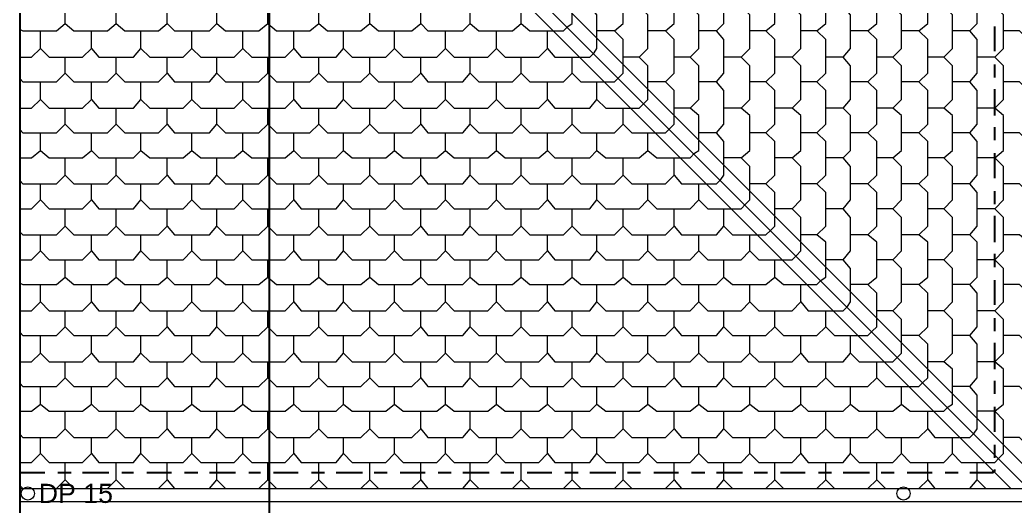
# Model space of a CAD drawing. Header units: millimetres. Extents: x -59 to 47, y 152 to 919.
# Drawn here: x 7.76 to 16.52, y 598.57 to 602.85 of the extents above; entities that cross this region are included whole.
import ezdxf

# ---------------------------------------------------------------- set-up
doc = ezdxf.new("R2010")
doc.units = ezdxf.units.MM
for name, color, linetype in [('PDF_014408$_ps_$PIPING$REFRIGERANT$PIPING_Pen_No__4', 7, 'Continuous'), ('PDF_014408$BL-ROOF', 7, 'Continuous'), ('PDF_014408$PL-SERVICES-STORMWATER', 7, 'Continuous'), ('PDF_014408$WA-EXT', 7, 'Continuous'), ('PDF_Text', 7, 'Continuous')]:
    doc.layers.add(name, color=color, linetype=linetype)
doc.styles.add('PDF ArialMT', font='arial.ttf')

msp = doc.modelspace()

# ---------------------------------------------------------------- linework, layer by layer
msp.add_line((9.9591, 470.7732), (9.9591, 662.3179))
at = {"layer": 'PDF_014408$_ps_$PIPING$REFRIGERANT$PIPING_Pen_No__4', "lineweight": 25}
for points in [[(16.34, 602.5712), (16.34, 602.7891)], [(16.34, 602.3404), (16.34, 602.4558)], [(16.34, 602.007), (16.34, 602.2378)], [(16.34, 601.789), (16.34, 601.9044)], [(16.34, 601.4556), (16.34, 601.6736)], [(16.34, 601.2248), (16.34, 601.3402)], [(16.34, 600.8914), (16.34, 601.1222)], [(16.34, 600.6735), (16.34, 600.7889)], [(16.34, 600.3401), (16.34, 600.5581)], [(16.34, 600.1093), (16.34, 600.2247)], [(16.34, 599.7759), (16.34, 600.0067)], [(16.34, 599.5579), (16.34, 599.6733)], [(16.34, 599.2246), (16.34, 599.4425)], [(16.34, 598.9938), (16.34, 599.1092)], [(7.7619, 598.8655), (7.9799, 598.8655)], [(8.0953, 598.8655), (8.2107, 598.8655)], [(8.3133, 598.8655), (8.5441, 598.8655)], [(8.6595, 598.8655), (8.7621, 598.8655)], [(8.8775, 598.8655), (9.0955, 598.8655)], [(9.2109, 598.8655), (9.3263, 598.8655)], [(9.4288, 598.8655), (9.6596, 598.8655)], [(9.775, 598.8655), (9.8776, 598.8655)], [(9.993, 598.8655), (10.211, 598.8655)], [(10.3264, 598.8655), (10.4418, 598.8655)], [(10.5444, 598.8655), (10.7752, 598.8655)], [(10.8777, 598.8655), (10.9931, 598.8655)], [(11.1085, 598.8655), (11.3265, 598.8655)], [(11.4419, 598.8655), (11.5573, 598.8655)], [(11.6599, 598.8655), (11.8907, 598.8655)], [(11.9933, 598.8655), (12.1087, 598.8655)], [(12.2241, 598.8655), (12.4421, 598.8655)], [(12.5575, 598.8655), (12.6728, 598.8655)], [(12.7754, 598.8655), (13.0062, 598.8655)], [(13.1088, 598.8655), (13.2242, 598.8655)], [(13.3396, 598.8655), (13.5576, 598.8655)], [(13.673, 598.8655), (13.7884, 598.8655)], [(13.891, 598.8655), (14.1218, 598.8655)], [(14.2243, 598.8655), (14.3397, 598.8655)], [(14.4551, 598.8655), (14.6731, 598.8655)], [(14.7885, 598.8655), (14.9039, 598.8655)], [(15.0065, 598.8655), (15.2373, 598.8655)], [(15.3399, 598.8655), (15.4553, 598.8655)], [(15.5707, 598.8655), (15.7886, 598.8655)], [(15.904, 598.8655), (16.0194, 598.8655)], [(16.122, 598.8655), (16.3144, 598.8655), (16.3272, 598.8655), (16.3272, 598.8784), (16.34, 598.8784), (16.34, 598.8912)]]:
    msp.add_lwpolyline(points, dxfattribs=at)
at = {"layer": 'PDF_014408$BL-ROOF', "lineweight": 9}
for points in [[(-5.2911, 598.6091), (-49.8098, 598.6091), (-49.8098, 617.7655), (16.7503, 617.7655), (16.7503, 598.6091), (7.7619, 598.6091)], [(7.7619, 607.7642), (16.6349, 598.8912)], [(15.8143, 599.5451), (7.7619, 607.5975)], [(7.7619, 607.4436), (16.481, 598.7245)], [(12.1728, 602.8148), (12.2497, 602.7507), (12.5446, 602.7507), (12.5831, 602.7891), (12.6216, 602.8148), (12.6216, 603.1225), (12.5446, 603.1866), (12.4036, 603.1866)], [(12.9934, 602.7507), (13.0703, 602.8148), (13.0703, 603.1225), (12.9934, 603.1866), (12.8395, 603.1866)], [(13.4422, 602.7507), (13.5191, 602.8148), (13.5191, 603.1225), (13.4422, 603.1866), (13.2883, 603.1866)], [(13.891, 602.7507), (13.9551, 602.8148), (13.9551, 603.1225), (13.891, 603.1866), (13.7371, 603.1866)], [(14.3269, 602.7507), (14.4038, 602.8148), (14.4038, 603.1225), (14.3269, 603.1866), (14.1859, 603.1866)], [(14.7757, 602.7507), (14.8526, 602.8148), (14.8526, 603.1225), (14.7757, 603.1866), (14.6346, 603.1866)], [(15.2245, 602.7507), (15.3014, 602.8148), (15.3014, 603.1225), (15.2245, 603.1866), (15.0706, 603.1866)], [(15.6732, 602.7507), (15.7502, 602.8148), (15.7502, 603.1225), (15.6732, 603.1866), (15.5194, 603.1866)], [(16.122, 602.7507), (16.1861, 602.8148), (16.1861, 603.1225), (16.122, 603.1866), (15.9682, 603.1866)], [(7.7619, 602.7635), (7.7876, 602.7507), (8.0825, 602.7507), (8.1594, 602.8148), (8.1594, 602.9686)], [(8.1594, 602.8148), (8.2364, 602.7507), (8.5313, 602.7507), (8.6082, 602.8148), (8.6082, 602.9686)], [(8.6082, 602.8148), (8.6851, 602.7507), (8.9801, 602.7507), (9.057, 602.8148), (9.057, 602.9686)], [(9.057, 602.8148), (9.1211, 602.7507), (9.4288, 602.7507), (9.4929, 602.8148), (9.4929, 602.9686)], [(9.4929, 602.8148), (9.5699, 602.7507), (9.8648, 602.7507), (9.9417, 602.8148), (9.9417, 602.9686)], [(9.9417, 602.8148), (10.0187, 602.7507), (10.3136, 602.7507), (10.3905, 602.8148), (10.3905, 602.9686)], [(10.3905, 602.8148), (10.4674, 602.7507), (10.7623, 602.7507), (10.8393, 602.8148), (10.8393, 602.9686)], [(10.8393, 602.8148), (10.9162, 602.7507), (11.2111, 602.7507), (11.2881, 602.8148), (11.2881, 602.9686)], [(11.2881, 602.8148), (11.3522, 602.7507), (11.6599, 602.7507), (11.724, 602.8148), (11.724, 602.9686)], [(11.724, 602.8148), (11.8009, 602.7507), (12.0959, 602.7507), (12.1728, 602.8148), (12.1728, 602.9686)], [(12.4036, 602.5968), (12.4677, 602.5199), (12.7754, 602.5199), (12.8139, 602.5583), (12.8395, 602.5968), (12.8395, 602.8917), (12.7754, 602.9686), (12.6216, 602.9686)], [(13.2114, 602.5199), (13.2883, 602.5968), (13.2883, 602.8917), (13.2114, 602.9686), (13.0703, 602.9686)], [(13.6602, 602.5199), (13.7371, 602.5968), (13.7371, 602.8917), (13.6602, 602.9686), (13.5191, 602.9686)], [(14.1089, 602.5199), (14.1859, 602.5968), (14.1859, 602.8917), (14.1089, 602.9686), (13.9551, 602.9686)], [(14.5577, 602.5199), (14.6346, 602.5968), (14.6346, 602.8917), (14.5577, 602.9686), (14.4038, 602.9686)], [(15.0065, 602.5199), (15.0706, 602.5968), (15.0706, 602.8917), (15.0065, 602.9686), (14.8526, 602.9686)], [(15.4424, 602.5199), (15.5194, 602.5968), (15.5194, 602.8917), (15.4424, 602.9686), (15.3014, 602.9686)], [(15.8912, 602.5199), (15.9682, 602.5968), (15.9682, 602.8917), (15.8912, 602.9686), (15.7502, 602.9686)], [(16.34, 602.5199), (16.4169, 602.5968), (16.4169, 602.8917), (16.34, 602.9686), (16.1861, 602.9686)], [(7.7619, 602.5199), (7.8645, 602.5199), (7.9415, 602.5968), (7.9415, 602.7507)], [(7.9415, 602.5968), (8.0184, 602.5199), (8.3133, 602.5199), (8.3902, 602.5968), (8.3902, 602.7507)], [(8.3902, 602.5968), (8.4543, 602.5199), (8.7621, 602.5199), (8.8262, 602.5968), (8.8262, 602.7507)], [(8.8262, 602.5968), (8.9031, 602.5199), (9.198, 602.5199), (9.275, 602.5968), (9.275, 602.7507)], [(9.275, 602.5968), (9.3519, 602.5199), (9.6468, 602.5199), (9.7237, 602.5968), (9.7237, 602.7507)], [(9.7237, 602.5968), (9.8007, 602.5199), (10.0956, 602.5199), (10.1725, 602.5968), (10.1725, 602.7507)], [(10.1725, 602.5968), (10.2366, 602.5199), (10.5444, 602.5199), (10.6085, 602.5968), (10.6085, 602.7507)], [(10.6085, 602.5968), (10.6854, 602.5199), (10.9803, 602.5199), (11.0573, 602.5968), (11.0573, 602.7507)], [(11.0573, 602.5968), (11.1342, 602.5199), (11.4291, 602.5199), (11.506, 602.5968), (11.506, 602.7507)], [(11.506, 602.5968), (11.583, 602.5199), (11.8779, 602.5199), (11.9548, 602.5968), (11.9548, 602.7507)], [(11.9548, 602.5968), (12.0317, 602.5199), (12.3267, 602.5199), (12.4036, 602.5968), (12.4036, 602.7507)], [(12.6216, 602.3788), (12.6985, 602.3019), (12.9934, 602.3019), (13.0319, 602.3404), (13.0703, 602.3788), (13.0703, 602.6737), (12.9934, 602.7507), (12.8395, 602.7507)], [(13.4422, 602.3019), (13.5191, 602.3788), (13.5191, 602.6737), (13.4422, 602.7507), (13.2883, 602.7507)], [(13.891, 602.3019), (13.9551, 602.3788), (13.9551, 602.6737), (13.891, 602.7507), (13.7371, 602.7507)], [(14.3269, 602.3019), (14.4038, 602.3788), (14.4038, 602.6737), (14.3269, 602.7507), (14.1859, 602.7507)], [(14.7757, 602.3019), (14.8526, 602.3788), (14.8526, 602.6737), (14.7757, 602.7507), (14.6346, 602.7507)], [(15.2245, 602.3019), (15.3014, 602.3788), (15.3014, 602.6737), (15.2245, 602.7507), (15.0706, 602.7507)], [(15.6732, 602.3019), (15.7502, 602.3788), (15.7502, 602.6737), (15.6732, 602.7507), (15.5194, 602.7507)], [(16.122, 602.3019), (16.1861, 602.3788), (16.1861, 602.6737), (16.122, 602.7507), (15.9682, 602.7507)], [(16.6349, 602.6737), (16.558, 602.7507), (16.4169, 602.7507)], [(7.7619, 602.3275), (7.7876, 602.3019), (8.0825, 602.3019), (8.1594, 602.3788), (8.1594, 602.5199)], [(8.1594, 602.3788), (8.2364, 602.3019), (8.5313, 602.3019), (8.6082, 602.3788), (8.6082, 602.5199)], [(8.6082, 602.3788), (8.6851, 602.3019), (8.9801, 602.3019), (9.057, 602.3788), (9.057, 602.5199)], [(9.057, 602.3788), (9.1211, 602.3019), (9.4288, 602.3019), (9.4929, 602.3788), (9.4929, 602.5199)], [(9.4929, 602.3788), (9.5699, 602.3019), (9.8648, 602.3019), (9.9417, 602.3788), (9.9417, 602.5199)], [(9.9417, 602.3788), (10.0187, 602.3019), (10.3136, 602.3019), (10.3905, 602.3788), (10.3905, 602.5199)], [(10.3905, 602.3788), (10.4674, 602.3019), (10.7623, 602.3019), (10.8393, 602.3788), (10.8393, 602.5199)], [(10.8393, 602.3788), (10.9162, 602.3019), (11.2111, 602.3019), (11.2881, 602.3788), (11.2881, 602.5199)], [(11.2881, 602.3788), (11.3522, 602.3019), (11.6599, 602.3019), (11.724, 602.3788), (11.724, 602.5199)], [(11.724, 602.3788), (11.8009, 602.3019), (12.0959, 602.3019), (12.1728, 602.3788), (12.1728, 602.5199)], [(12.1728, 602.3788), (12.2497, 602.3019), (12.5446, 602.3019), (12.6216, 602.3788), (12.6216, 602.5199)], [(12.8395, 602.148), (12.9165, 602.0711), (13.2114, 602.0711), (13.2498, 602.1096), (13.2883, 602.148), (13.2883, 602.4429), (13.2114, 602.5199), (13.0703, 602.5199)], [(13.6602, 602.0711), (13.7371, 602.148), (13.7371, 602.4429), (13.6602, 602.5199), (13.5191, 602.5199)], [(14.1089, 602.0711), (14.1859, 602.148), (14.1859, 602.4429), (14.1089, 602.5199), (13.9551, 602.5199)], [(14.5577, 602.0711), (14.6346, 602.148), (14.6346, 602.4429), (14.5577, 602.5199), (14.4038, 602.5199)], [(15.0065, 602.0711), (15.0706, 602.148), (15.0706, 602.4429), (15.0065, 602.5199), (14.8526, 602.5199)], [(15.4424, 602.0711), (15.5194, 602.148), (15.5194, 602.4429), (15.4424, 602.5199), (15.3014, 602.5199)], [(15.8912, 602.0711), (15.9682, 602.148), (15.9682, 602.4429), (15.8912, 602.5199), (15.7502, 602.5199)], [(16.34, 602.0711), (16.4169, 602.148), (16.4169, 602.4429), (16.34, 602.5199), (16.1861, 602.5199)], [(7.7619, 602.0711), (7.8645, 602.0711), (7.9415, 602.148), (7.9415, 602.3019)], [(7.9415, 602.148), (8.0184, 602.0711), (8.3133, 602.0711), (8.3902, 602.148), (8.3902, 602.3019)], [(8.3902, 602.148), (8.4543, 602.0711), (8.7621, 602.0711), (8.8262, 602.148), (8.8262, 602.3019)], [(8.8262, 602.148), (8.9031, 602.0711), (9.198, 602.0711), (9.275, 602.148), (9.275, 602.3019)], [(9.275, 602.148), (9.3519, 602.0711), (9.6468, 602.0711), (9.7237, 602.148), (9.7237, 602.3019)], [(9.7237, 602.148), (9.8007, 602.0711), (10.0956, 602.0711), (10.1725, 602.148), (10.1725, 602.3019)], [(10.1725, 602.148), (10.2366, 602.0711), (10.5444, 602.0711), (10.6085, 602.148), (10.6085, 602.3019)], [(10.6085, 602.148), (10.6854, 602.0711), (10.9803, 602.0711), (11.0573, 602.148), (11.0573, 602.3019)], [(11.0573, 602.148), (11.1342, 602.0711), (11.4291, 602.0711), (11.506, 602.148), (11.506, 602.3019)], [(11.506, 602.148), (11.583, 602.0711), (11.8779, 602.0711), (11.9548, 602.148), (11.9548, 602.3019)], [(11.9548, 602.148), (12.0317, 602.0711), (12.3267, 602.0711), (12.4036, 602.148), (12.4036, 602.3019)], [(12.4036, 602.148), (12.4677, 602.0711), (12.7754, 602.0711), (12.8395, 602.148), (12.8395, 602.3019)], [(13.0703, 601.93), (13.1473, 601.8531), (13.4422, 601.8531), (13.4806, 601.8916), (13.5191, 601.93), (13.5191, 602.225), (13.4422, 602.3019), (13.2883, 602.3019)], [(13.891, 601.8531), (13.9551, 601.93), (13.9551, 602.225), (13.891, 602.3019), (13.7371, 602.3019)], [(14.3269, 601.8531), (14.4038, 601.93), (14.4038, 602.225), (14.3269, 602.3019), (14.1859, 602.3019)], [(14.7757, 601.8531), (14.8526, 601.93), (14.8526, 602.225), (14.7757, 602.3019), (14.6346, 602.3019)], [(15.2245, 601.8531), (15.3014, 601.93), (15.3014, 602.225), (15.2245, 602.3019), (15.0706, 602.3019)], [(15.6732, 601.8531), (15.7502, 601.93), (15.7502, 602.225), (15.6732, 602.3019), (15.5194, 602.3019)], [(16.122, 601.8531), (16.1861, 601.93), (16.1861, 602.225), (16.122, 602.3019), (15.9682, 602.3019)], [(16.6349, 602.225), (16.558, 602.3019), (16.4169, 602.3019)], [(7.7619, 601.8788), (7.7876, 601.8531), (8.0825, 601.8531), (8.1594, 601.93), (8.1594, 602.0711)], [(8.1594, 601.93), (8.2364, 601.8531), (8.5313, 601.8531), (8.6082, 601.93), (8.6082, 602.0711)], [(8.6082, 601.93), (8.6851, 601.8531), (8.9801, 601.8531), (9.057, 601.93), (9.057, 602.0711)], [(9.057, 601.93), (9.1211, 601.8531), (9.4288, 601.8531), (9.4929, 601.93), (9.4929, 602.0711)], [(9.4929, 601.93), (9.5699, 601.8531), (9.8648, 601.8531), (9.9417, 601.93), (9.9417, 602.0711)], [(9.9417, 601.93), (10.0187, 601.8531), (10.3136, 601.8531), (10.3905, 601.93), (10.3905, 602.0711)], [(10.3905, 601.93), (10.4674, 601.8531), (10.7623, 601.8531), (10.8393, 601.93), (10.8393, 602.0711)], [(10.8393, 601.93), (10.9162, 601.8531), (11.2111, 601.8531), (11.2881, 601.93), (11.2881, 602.0711)], [(11.2881, 601.93), (11.3522, 601.8531), (11.6599, 601.8531), (11.724, 601.93), (11.724, 602.0711)], [(11.724, 601.93), (11.8009, 601.8531), (12.0959, 601.8531), (12.1728, 601.93), (12.1728, 602.0711)], [(12.1728, 601.93), (12.2497, 601.8531), (12.5446, 601.8531), (12.6216, 601.93), (12.6216, 602.0711)], [(12.6216, 601.93), (12.6985, 601.8531), (12.9934, 601.8531), (13.0703, 601.93), (13.0703, 602.0711)], [(13.2883, 601.6992), (13.3652, 601.6351), (13.6602, 601.6351), (13.6986, 601.6736), (13.7371, 601.6992), (13.7371, 602.007), (13.6602, 602.0711), (13.5191, 602.0711)], [(14.1089, 601.6351), (14.1859, 601.6992), (14.1859, 602.007), (14.1089, 602.0711), (13.9551, 602.0711)], [(14.5577, 601.6351), (14.6346, 601.6992), (14.6346, 602.007), (14.5577, 602.0711), (14.4038, 602.0711)], [(15.0065, 601.6351), (15.0706, 601.6992), (15.0706, 602.007), (15.0065, 602.0711), (14.8526, 602.0711)], [(15.4424, 601.6351), (15.5194, 601.6992), (15.5194, 602.007), (15.4424, 602.0711), (15.3014, 602.0711)], [(15.8912, 601.6351), (15.9682, 601.6992), (15.9682, 602.007), (15.8912, 602.0711), (15.7502, 602.0711)], [(16.34, 601.6351), (16.4169, 601.6992), (16.4169, 602.007), (16.34, 602.0711), (16.1861, 602.0711)], [(7.7619, 601.6351), (7.8645, 601.6351), (7.9415, 601.6992), (7.9415, 601.8531)], [(7.9415, 601.6992), (8.0184, 601.6351), (8.3133, 601.6351), (8.3902, 601.6992), (8.3902, 601.8531)], [(8.3902, 601.6992), (8.4543, 601.6351), (8.7621, 601.6351), (8.8262, 601.6992), (8.8262, 601.8531)], [(8.8262, 601.6992), (8.9031, 601.6351), (9.198, 601.6351), (9.275, 601.6992), (9.275, 601.8531)], [(9.275, 601.6992), (9.3519, 601.6351), (9.6468, 601.6351), (9.7237, 601.6992), (9.7237, 601.8531)], [(9.7237, 601.6992), (9.8007, 601.6351), (10.0956, 601.6351), (10.1725, 601.6992), (10.1725, 601.8531)], [(10.1725, 601.6992), (10.2366, 601.6351), (10.5444, 601.6351), (10.6085, 601.6992), (10.6085, 601.8531)], [(10.6085, 601.6992), (10.6854, 601.6351), (10.9803, 601.6351), (11.0573, 601.6992), (11.0573, 601.8531)], [(11.0573, 601.6992), (11.1342, 601.6351), (11.4291, 601.6351), (11.506, 601.6992), (11.506, 601.8531)], [(11.506, 601.6992), (11.583, 601.6351), (11.8779, 601.6351), (11.9548, 601.6992), (11.9548, 601.8531)], [(11.9548, 601.6992), (12.0317, 601.6351), (12.3267, 601.6351), (12.4036, 601.6992), (12.4036, 601.8531)], [(12.4036, 601.6992), (12.4677, 601.6351), (12.7754, 601.6351), (12.8395, 601.6992), (12.8395, 601.8531)], [(12.8395, 601.6992), (12.9165, 601.6351), (13.2114, 601.6351), (13.2883, 601.6992), (13.2883, 601.8531)], [(13.5191, 601.4813), (13.5832, 601.4043), (13.891, 601.4043), (13.9294, 601.4428), (13.9551, 601.4813), (13.9551, 601.7762), (13.891, 601.8531), (13.7371, 601.8531)], [(14.3269, 601.4043), (14.4038, 601.4813), (14.4038, 601.7762), (14.3269, 601.8531), (14.1859, 601.8531)], [(14.7757, 601.4043), (14.8526, 601.4813), (14.8526, 601.7762), (14.7757, 601.8531), (14.6346, 601.8531)], [(15.2245, 601.4043), (15.3014, 601.4813), (15.3014, 601.7762), (15.2245, 601.8531), (15.0706, 601.8531)], [(15.6732, 601.4043), (15.7502, 601.4813), (15.7502, 601.7762), (15.6732, 601.8531), (15.5194, 601.8531)], [(16.122, 601.4043), (16.1861, 601.4813), (16.1861, 601.7762), (16.122, 601.8531), (15.9682, 601.8531)], [(16.6349, 601.7762), (16.558, 601.8531), (16.4169, 601.8531)], [(7.7619, 601.43), (7.7876, 601.4043), (8.0825, 601.4043), (8.1594, 601.4813), (8.1594, 601.6351)], [(8.1594, 601.4813), (8.2364, 601.4043), (8.5313, 601.4043), (8.6082, 601.4813), (8.6082, 601.6351)], [(8.6082, 601.4813), (8.6851, 601.4043), (8.9801, 601.4043), (9.057, 601.4813), (9.057, 601.6351)], [(9.057, 601.4813), (9.1211, 601.4043), (9.4288, 601.4043), (9.4929, 601.4813), (9.4929, 601.6351)], [(9.4929, 601.4813), (9.5699, 601.4043), (9.8648, 601.4043), (9.9417, 601.4813), (9.9417, 601.6351)], [(9.9417, 601.4813), (10.0187, 601.4043), (10.3136, 601.4043), (10.3905, 601.4813), (10.3905, 601.6351)], [(10.3905, 601.4813), (10.4674, 601.4043), (10.7623, 601.4043), (10.8393, 601.4813), (10.8393, 601.6351)], [(10.8393, 601.4813), (10.9162, 601.4043), (11.2111, 601.4043), (11.2881, 601.4813), (11.2881, 601.6351)], [(11.2881, 601.4813), (11.3522, 601.4043), (11.6599, 601.4043), (11.724, 601.4813), (11.724, 601.6351)], [(11.724, 601.4813), (11.8009, 601.4043), (12.0959, 601.4043), (12.1728, 601.4813), (12.1728, 601.6351)], [(12.1728, 601.4813), (12.2497, 601.4043), (12.5446, 601.4043), (12.6216, 601.4813), (12.6216, 601.6351)], [(12.6216, 601.4813), (12.6985, 601.4043), (12.9934, 601.4043), (13.0703, 601.4813), (13.0703, 601.6351)], [(13.0703, 601.4813), (13.1473, 601.4043), (13.4422, 601.4043), (13.5191, 601.4813), (13.5191, 601.6351)], [(13.7371, 601.2633), (13.814, 601.1864), (14.1089, 601.1864), (14.1474, 601.2248), (14.1859, 601.2633), (14.1859, 601.5582), (14.1089, 601.6351), (13.9551, 601.6351)], [(14.5577, 601.1864), (14.6346, 601.2633), (14.6346, 601.5582), (14.5577, 601.6351), (14.4038, 601.6351)], [(15.0065, 601.1864), (15.0706, 601.2633), (15.0706, 601.5582), (15.0065, 601.6351), (14.8526, 601.6351)], [(15.4424, 601.1864), (15.5194, 601.2633), (15.5194, 601.5582), (15.4424, 601.6351), (15.3014, 601.6351)], [(15.8912, 601.1864), (15.9682, 601.2633), (15.9682, 601.5582), (15.8912, 601.6351), (15.7502, 601.6351)], [(16.34, 601.1864), (16.4169, 601.2633), (16.4169, 601.5582), (16.34, 601.6351), (16.1861, 601.6351)], [(7.7619, 601.1864), (7.8645, 601.1864), (7.9415, 601.2633), (7.9415, 601.4043)], [(7.9415, 601.2633), (8.0184, 601.1864), (8.3133, 601.1864), (8.3902, 601.2633), (8.3902, 601.4043)], [(8.3902, 601.2633), (8.4543, 601.1864), (8.7621, 601.1864), (8.8262, 601.2633), (8.8262, 601.4043)], [(8.8262, 601.2633), (8.9031, 601.1864), (9.198, 601.1864), (9.275, 601.2633), (9.275, 601.4043)], [(9.275, 601.2633), (9.3519, 601.1864), (9.6468, 601.1864), (9.7237, 601.2633), (9.7237, 601.4043)], [(9.7237, 601.2633), (9.8007, 601.1864), (10.0956, 601.1864), (10.1725, 601.2633), (10.1725, 601.4043)], [(10.1725, 601.2633), (10.2366, 601.1864), (10.5444, 601.1864), (10.6085, 601.2633), (10.6085, 601.4043)], [(10.6085, 601.2633), (10.6854, 601.1864), (10.9803, 601.1864), (11.0573, 601.2633), (11.0573, 601.4043)], [(11.0573, 601.2633), (11.1342, 601.1864), (11.4291, 601.1864), (11.506, 601.2633), (11.506, 601.4043)], [(11.506, 601.2633), (11.583, 601.1864), (11.8779, 601.1864), (11.9548, 601.2633), (11.9548, 601.4043)], [(11.9548, 601.2633), (12.0317, 601.1864), (12.3267, 601.1864), (12.4036, 601.2633), (12.4036, 601.4043)], [(12.4036, 601.2633), (12.4677, 601.1864), (12.7754, 601.1864), (12.8395, 601.2633), (12.8395, 601.4043)], [(12.8395, 601.2633), (12.9165, 601.1864), (13.2114, 601.1864), (13.2883, 601.2633), (13.2883, 601.4043)], [(13.2883, 601.2633), (13.3652, 601.1864), (13.6602, 601.1864), (13.7371, 601.2633), (13.7371, 601.4043)], [(13.9551, 601.0325), (14.032, 600.9556), (14.3269, 600.9556), (14.3654, 600.994), (14.4038, 601.0325), (14.4038, 601.3274), (14.3269, 601.4043), (14.1859, 601.4043)], [(14.7757, 600.9556), (14.8526, 601.0325), (14.8526, 601.3274), (14.7757, 601.4043), (14.6346, 601.4043)], [(15.2245, 600.9556), (15.3014, 601.0325), (15.3014, 601.3274), (15.2245, 601.4043), (15.0706, 601.4043)], [(15.6732, 600.9556), (15.7502, 601.0325), (15.7502, 601.3274), (15.6732, 601.4043), (15.5194, 601.4043)], [(16.122, 600.9556), (16.1861, 601.0325), (16.1861, 601.3274), (16.122, 601.4043), (15.9682, 601.4043)], [(16.6349, 601.3274), (16.558, 601.4043), (16.4169, 601.4043)], [(7.7619, 600.9812), (7.7876, 600.9556), (8.0825, 600.9556), (8.1594, 601.0325), (8.1594, 601.1864)], [(8.1594, 601.0325), (8.2364, 600.9556), (8.5313, 600.9556), (8.6082, 601.0325), (8.6082, 601.1864)], [(8.6082, 601.0325), (8.6851, 600.9556), (8.9801, 600.9556), (9.057, 601.0325), (9.057, 601.1864)], [(9.057, 601.0325), (9.1211, 600.9556), (9.4288, 600.9556), (9.4929, 601.0325), (9.4929, 601.1864)], [(9.4929, 601.0325), (9.5699, 600.9556), (9.8648, 600.9556), (9.9417, 601.0325), (9.9417, 601.1864)], [(9.9417, 601.0325), (10.0187, 600.9556), (10.3136, 600.9556), (10.3905, 601.0325), (10.3905, 601.1864)], [(10.3905, 601.0325), (10.4674, 600.9556), (10.7623, 600.9556), (10.8393, 601.0325), (10.8393, 601.1864)], [(10.8393, 601.0325), (10.9162, 600.9556), (11.2111, 600.9556), (11.2881, 601.0325), (11.2881, 601.1864)], [(11.2881, 601.0325), (11.3522, 600.9556), (11.6599, 600.9556), (11.724, 601.0325), (11.724, 601.1864)], [(11.724, 601.0325), (11.8009, 600.9556), (12.0959, 600.9556), (12.1728, 601.0325), (12.1728, 601.1864)], [(12.1728, 601.0325), (12.2497, 600.9556), (12.5446, 600.9556), (12.6216, 601.0325), (12.6216, 601.1864)], [(12.6216, 601.0325), (12.6985, 600.9556), (12.9934, 600.9556), (13.0703, 601.0325), (13.0703, 601.1864)], [(13.0703, 601.0325), (13.1473, 600.9556), (13.4422, 600.9556), (13.5191, 601.0325), (13.5191, 601.1864)], [(13.5191, 601.0325), (13.5832, 600.9556), (13.891, 600.9556), (13.9551, 601.0325), (13.9551, 601.1864)], [(14.1859, 600.8145), (14.2628, 600.7376), (14.5577, 600.7376), (14.5962, 600.776), (14.6346, 600.8145), (14.6346, 601.1094), (14.5577, 601.1864), (14.4038, 601.1864)], [(15.0065, 600.7376), (15.0706, 600.8145), (15.0706, 601.1094), (15.0065, 601.1864), (14.8526, 601.1864)], [(15.4424, 600.7376), (15.5194, 600.8145), (15.5194, 601.1094), (15.4424, 601.1864), (15.3014, 601.1864)], [(15.8912, 600.7376), (15.9682, 600.8145), (15.9682, 601.1094), (15.8912, 601.1864), (15.7502, 601.1864)], [(16.34, 600.7376), (16.4169, 600.8145), (16.4169, 601.1094), (16.34, 601.1864), (16.1861, 601.1864)], [(7.7619, 600.7376), (7.8645, 600.7376), (7.9415, 600.8145), (7.9415, 600.9556)], [(7.9415, 600.8145), (8.0184, 600.7376), (8.3133, 600.7376), (8.3902, 600.8145), (8.3902, 600.9556)], [(8.3902, 600.8145), (8.4543, 600.7376), (8.7621, 600.7376), (8.8262, 600.8145), (8.8262, 600.9556)], [(8.8262, 600.8145), (8.9031, 600.7376), (9.198, 600.7376), (9.275, 600.8145), (9.275, 600.9556)], [(9.275, 600.8145), (9.3519, 600.7376), (9.6468, 600.7376), (9.7237, 600.8145), (9.7237, 600.9556)], [(9.7237, 600.8145), (9.8007, 600.7376), (10.0956, 600.7376), (10.1725, 600.8145), (10.1725, 600.9556)], [(10.1725, 600.8145), (10.2366, 600.7376), (10.5444, 600.7376), (10.6085, 600.8145), (10.6085, 600.9556)], [(10.6085, 600.8145), (10.6854, 600.7376), (10.9803, 600.7376), (11.0573, 600.8145), (11.0573, 600.9556)], [(11.0573, 600.8145), (11.1342, 600.7376), (11.4291, 600.7376), (11.506, 600.8145), (11.506, 600.9556)], [(11.506, 600.8145), (11.583, 600.7376), (11.8779, 600.7376), (11.9548, 600.8145), (11.9548, 600.9556)], [(11.9548, 600.8145), (12.0317, 600.7376), (12.3267, 600.7376), (12.4036, 600.8145), (12.4036, 600.9556)], [(12.4036, 600.8145), (12.4677, 600.7376), (12.7754, 600.7376), (12.8395, 600.8145), (12.8395, 600.9556)], [(12.8395, 600.8145), (12.9165, 600.7376), (13.2114, 600.7376), (13.2883, 600.8145), (13.2883, 600.9556)], [(13.2883, 600.8145), (13.3652, 600.7376), (13.6602, 600.7376), (13.7371, 600.8145), (13.7371, 600.9556)], [(13.7371, 600.8145), (13.814, 600.7376), (14.1089, 600.7376), (14.1859, 600.8145), (14.1859, 600.9556)], [(14.4038, 600.5837), (14.4808, 600.5196), (14.7757, 600.5196), (14.8142, 600.5581), (14.8526, 600.5837), (14.8526, 600.8914), (14.7757, 600.9556), (14.6346, 600.9556)], [(15.2245, 600.5196), (15.3014, 600.5837), (15.3014, 600.8914), (15.2245, 600.9556), (15.0706, 600.9556)], [(15.6732, 600.5196), (15.7502, 600.5837), (15.7502, 600.8914), (15.6732, 600.9556), (15.5194, 600.9556)], [(16.122, 600.5196), (16.1861, 600.5837), (16.1861, 600.8914), (16.122, 600.9556), (15.9682, 600.9556)], [(16.6349, 600.8914), (16.558, 600.9556), (16.4169, 600.9556)], [(7.7619, 600.5324), (7.7876, 600.5196), (8.0825, 600.5196), (8.1594, 600.5837), (8.1594, 600.7376)], [(8.1594, 600.5837), (8.2364, 600.5196), (8.5313, 600.5196), (8.6082, 600.5837), (8.6082, 600.7376)], [(8.6082, 600.5837), (8.6851, 600.5196), (8.9801, 600.5196), (9.057, 600.5837), (9.057, 600.7376)], [(9.057, 600.5837), (9.1211, 600.5196), (9.4288, 600.5196), (9.4929, 600.5837), (9.4929, 600.7376)], [(9.4929, 600.5837), (9.5699, 600.5196), (9.8648, 600.5196), (9.9417, 600.5837), (9.9417, 600.7376)], [(9.9417, 600.5837), (10.0187, 600.5196), (10.3136, 600.5196), (10.3905, 600.5837), (10.3905, 600.7376)], [(10.3905, 600.5837), (10.4674, 600.5196), (10.7623, 600.5196), (10.8393, 600.5837), (10.8393, 600.7376)], [(10.8393, 600.5837), (10.9162, 600.5196), (11.2111, 600.5196), (11.2881, 600.5837), (11.2881, 600.7376)], [(11.2881, 600.5837), (11.3522, 600.5196), (11.6599, 600.5196), (11.724, 600.5837), (11.724, 600.7376)], [(11.724, 600.5837), (11.8009, 600.5196), (12.0959, 600.5196), (12.1728, 600.5837), (12.1728, 600.7376)], [(12.1728, 600.5837), (12.2497, 600.5196), (12.5446, 600.5196), (12.6216, 600.5837), (12.6216, 600.7376)], [(12.6216, 600.5837), (12.6985, 600.5196), (12.9934, 600.5196), (13.0703, 600.5837), (13.0703, 600.7376)], [(13.0703, 600.5837), (13.1473, 600.5196), (13.4422, 600.5196), (13.5191, 600.5837), (13.5191, 600.7376)], [(13.5191, 600.5837), (13.5832, 600.5196), (13.891, 600.5196), (13.9551, 600.5837), (13.9551, 600.7376)], [(13.9551, 600.5837), (14.032, 600.5196), (14.3269, 600.5196), (14.4038, 600.5837), (14.4038, 600.7376)], [(14.6346, 600.3657), (14.6988, 600.2888), (15.0065, 600.2888), (15.045, 600.3273), (15.0706, 600.3657), (15.0706, 600.6606), (15.0065, 600.7376), (14.8526, 600.7376)], [(15.4424, 600.2888), (15.5194, 600.3657), (15.5194, 600.6606), (15.4424, 600.7376), (15.3014, 600.7376)], [(15.8912, 600.2888), (15.9682, 600.3657), (15.9682, 600.6606), (15.8912, 600.7376), (15.7502, 600.7376)], [(16.34, 600.2888), (16.4169, 600.3657), (16.4169, 600.6606), (16.34, 600.7376), (16.1861, 600.7376)], [(7.7619, 600.2888), (7.8645, 600.2888), (7.9415, 600.3657), (7.9415, 600.5196)], [(7.9415, 600.3657), (8.0184, 600.2888), (8.3133, 600.2888), (8.3902, 600.3657), (8.3902, 600.5196)], [(8.3902, 600.3657), (8.4543, 600.2888), (8.7621, 600.2888), (8.8262, 600.3657), (8.8262, 600.5196)], [(8.8262, 600.3657), (8.9031, 600.2888), (9.198, 600.2888), (9.275, 600.3657), (9.275, 600.5196)], [(9.275, 600.3657), (9.3519, 600.2888), (9.6468, 600.2888), (9.7237, 600.3657), (9.7237, 600.5196)], [(9.7237, 600.3657), (9.8007, 600.2888), (10.0956, 600.2888), (10.1725, 600.3657), (10.1725, 600.5196)], [(10.1725, 600.3657), (10.2366, 600.2888), (10.5444, 600.2888), (10.6085, 600.3657), (10.6085, 600.5196)], [(10.6085, 600.3657), (10.6854, 600.2888), (10.9803, 600.2888), (11.0573, 600.3657), (11.0573, 600.5196)], [(11.0573, 600.3657), (11.1342, 600.2888), (11.4291, 600.2888), (11.506, 600.3657), (11.506, 600.5196)], [(11.506, 600.3657), (11.583, 600.2888), (11.8779, 600.2888), (11.9548, 600.3657), (11.9548, 600.5196)], [(11.9548, 600.3657), (12.0317, 600.2888), (12.3267, 600.2888), (12.4036, 600.3657), (12.4036, 600.5196)], [(12.4036, 600.3657), (12.4677, 600.2888), (12.7754, 600.2888), (12.8395, 600.3657), (12.8395, 600.5196)], [(12.8395, 600.3657), (12.9165, 600.2888), (13.2114, 600.2888), (13.2883, 600.3657), (13.2883, 600.5196)], [(13.2883, 600.3657), (13.3652, 600.2888), (13.6602, 600.2888), (13.7371, 600.3657), (13.7371, 600.5196)], [(13.7371, 600.3657), (13.814, 600.2888), (14.1089, 600.2888), (14.1859, 600.3657), (14.1859, 600.5196)], [(14.1859, 600.3657), (14.2628, 600.2888), (14.5577, 600.2888), (14.6346, 600.3657), (14.6346, 600.5196)], [(14.8526, 600.1478), (14.9296, 600.0708), (15.2245, 600.0708), (15.2629, 600.1093), (15.3014, 600.1478), (15.3014, 600.4427), (15.2245, 600.5196), (15.0706, 600.5196)], [(15.6732, 600.0708), (15.7502, 600.1478), (15.7502, 600.4427), (15.6732, 600.5196), (15.5194, 600.5196)], [(16.122, 600.0708), (16.1861, 600.1478), (16.1861, 600.4427), (16.122, 600.5196), (15.9682, 600.5196)], [(16.6349, 600.4427), (16.558, 600.5196), (16.4169, 600.5196)], [(7.7619, 600.0965), (7.7876, 600.0708), (8.0825, 600.0708), (8.1594, 600.1478), (8.1594, 600.2888)], [(8.1594, 600.1478), (8.2364, 600.0708), (8.5313, 600.0708), (8.6082, 600.1478), (8.6082, 600.2888)], [(8.6082, 600.1478), (8.6851, 600.0708), (8.9801, 600.0708), (9.057, 600.1478), (9.057, 600.2888)], [(9.057, 600.1478), (9.1211, 600.0708), (9.4288, 600.0708), (9.4929, 600.1478), (9.4929, 600.2888)], [(9.4929, 600.1478), (9.5699, 600.0708), (9.8648, 600.0708), (9.9417, 600.1478), (9.9417, 600.2888)], [(9.9417, 600.1478), (10.0187, 600.0708), (10.3136, 600.0708), (10.3905, 600.1478), (10.3905, 600.2888)], [(10.3905, 600.1478), (10.4674, 600.0708), (10.7623, 600.0708), (10.8393, 600.1478), (10.8393, 600.2888)], [(10.8393, 600.1478), (10.9162, 600.0708), (11.2111, 600.0708), (11.2881, 600.1478), (11.2881, 600.2888)], [(11.2881, 600.1478), (11.3522, 600.0708), (11.6599, 600.0708), (11.724, 600.1478), (11.724, 600.2888)], [(11.724, 600.1478), (11.8009, 600.0708), (12.0959, 600.0708), (12.1728, 600.1478), (12.1728, 600.2888)], [(12.1728, 600.1478), (12.2497, 600.0708), (12.5446, 600.0708), (12.6216, 600.1478), (12.6216, 600.2888)], [(12.6216, 600.1478), (12.6985, 600.0708), (12.9934, 600.0708), (13.0703, 600.1478), (13.0703, 600.2888)], [(13.0703, 600.1478), (13.1473, 600.0708), (13.4422, 600.0708), (13.5191, 600.1478), (13.5191, 600.2888)], [(13.5191, 600.1478), (13.5832, 600.0708), (13.891, 600.0708), (13.9551, 600.1478), (13.9551, 600.2888)], [(13.9551, 600.1478), (14.032, 600.0708), (14.3269, 600.0708), (14.4038, 600.1478), (14.4038, 600.2888)], [(14.4038, 600.1478), (14.4808, 600.0708), (14.7757, 600.0708), (14.8526, 600.1478), (14.8526, 600.2888)], [(15.0706, 599.917), (15.1475, 599.84), (15.4424, 599.84), (15.4809, 599.8785), (15.5194, 599.917), (15.5194, 600.2119), (15.4424, 600.2888), (15.3014, 600.2888)], [(15.8912, 599.84), (15.9682, 599.917), (15.9682, 600.2119), (15.8912, 600.2888), (15.7502, 600.2888)], [(16.34, 599.84), (16.4169, 599.917), (16.4169, 600.2119), (16.34, 600.2888), (16.1861, 600.2888)], [(7.7619, 599.84), (7.8645, 599.84), (7.9415, 599.917), (7.9415, 600.0708)], [(7.9415, 599.917), (8.0184, 599.84), (8.3133, 599.84), (8.3902, 599.917), (8.3902, 600.0708)], [(8.3902, 599.917), (8.4543, 599.84), (8.7621, 599.84), (8.8262, 599.917), (8.8262, 600.0708)], [(8.8262, 599.917), (8.9031, 599.84), (9.198, 599.84), (9.275, 599.917), (9.275, 600.0708)], [(9.275, 599.917), (9.3519, 599.84), (9.6468, 599.84), (9.7237, 599.917), (9.7237, 600.0708)], [(9.7237, 599.917), (9.8007, 599.84), (10.0956, 599.84), (10.1725, 599.917), (10.1725, 600.0708)], [(10.1725, 599.917), (10.2366, 599.84), (10.5444, 599.84), (10.6085, 599.917), (10.6085, 600.0708)], [(10.6085, 599.917), (10.6854, 599.84), (10.9803, 599.84), (11.0573, 599.917), (11.0573, 600.0708)], [(11.0573, 599.917), (11.1342, 599.84), (11.4291, 599.84), (11.506, 599.917), (11.506, 600.0708)], [(11.506, 599.917), (11.583, 599.84), (11.8779, 599.84), (11.9548, 599.917), (11.9548, 600.0708)], [(11.9548, 599.917), (12.0317, 599.84), (12.3267, 599.84), (12.4036, 599.917), (12.4036, 600.0708)], [(12.4036, 599.917), (12.4677, 599.84), (12.7754, 599.84), (12.8395, 599.917), (12.8395, 600.0708)], [(12.8395, 599.917), (12.9165, 599.84), (13.2114, 599.84), (13.2883, 599.917), (13.2883, 600.0708)], [(13.2883, 599.917), (13.3652, 599.84), (13.6602, 599.84), (13.7371, 599.917), (13.7371, 600.0708)], [(13.7371, 599.917), (13.814, 599.84), (14.1089, 599.84), (14.1859, 599.917), (14.1859, 600.0708)], [(14.1859, 599.917), (14.2628, 599.84), (14.5577, 599.84), (14.6346, 599.917), (14.6346, 600.0708)], [(14.6346, 599.917), (14.6988, 599.84), (15.0065, 599.84), (15.0706, 599.917), (15.0706, 600.0708)], [(15.3014, 599.699), (15.3783, 599.6221), (15.6732, 599.6221), (15.7117, 599.6605), (15.7502, 599.699), (15.7502, 599.9939), (15.6732, 600.0708), (15.5194, 600.0708)], [(16.122, 599.6221), (16.1861, 599.699), (16.1861, 599.9939), (16.122, 600.0708), (15.9682, 600.0708)], [(16.6349, 599.9939), (16.558, 600.0708), (16.4169, 600.0708)], [(7.7619, 599.6477), (7.7876, 599.6221), (8.0825, 599.6221), (8.1594, 599.699), (8.1594, 599.84)], [(8.1594, 599.699), (8.2364, 599.6221), (8.5313, 599.6221), (8.6082, 599.699), (8.6082, 599.84)], [(8.6082, 599.699), (8.6851, 599.6221), (8.9801, 599.6221), (9.057, 599.699), (9.057, 599.84)], [(9.057, 599.699), (9.1211, 599.6221), (9.4288, 599.6221), (9.4929, 599.699), (9.4929, 599.84)], [(9.4929, 599.699), (9.5699, 599.6221), (9.8648, 599.6221), (9.9417, 599.699), (9.9417, 599.84)], [(9.9417, 599.699), (10.0187, 599.6221), (10.3136, 599.6221), (10.3905, 599.699), (10.3905, 599.84)], [(10.3905, 599.699), (10.4674, 599.6221), (10.7623, 599.6221), (10.8393, 599.699), (10.8393, 599.84)], [(10.8393, 599.699), (10.9162, 599.6221), (11.2111, 599.6221), (11.2881, 599.699), (11.2881, 599.84)], [(11.2881, 599.699), (11.3522, 599.6221), (11.6599, 599.6221), (11.724, 599.699), (11.724, 599.84)], [(11.724, 599.699), (11.8009, 599.6221), (12.0959, 599.6221), (12.1728, 599.699), (12.1728, 599.84)], [(12.1728, 599.699), (12.2497, 599.6221), (12.5446, 599.6221), (12.6216, 599.699), (12.6216, 599.84)], [(12.6216, 599.699), (12.6985, 599.6221), (12.9934, 599.6221), (13.0703, 599.699), (13.0703, 599.84)], [(13.0703, 599.699), (13.1473, 599.6221), (13.4422, 599.6221), (13.5191, 599.699), (13.5191, 599.84)], [(13.5191, 599.699), (13.5832, 599.6221), (13.891, 599.6221), (13.9551, 599.699), (13.9551, 599.84)], [(13.9551, 599.699), (14.032, 599.6221), (14.3269, 599.6221), (14.4038, 599.699), (14.4038, 599.84)], [(14.4038, 599.699), (14.4808, 599.6221), (14.7757, 599.6221), (14.8526, 599.699), (14.8526, 599.84)], [(14.8526, 599.699), (14.9296, 599.6221), (15.2245, 599.6221), (15.3014, 599.699), (15.3014, 599.84)], [(15.5194, 599.4682), (15.5963, 599.4041), (15.8912, 599.4041), (15.9297, 599.4425), (15.9682, 599.4682), (15.9682, 599.7759), (15.8912, 599.84), (15.7502, 599.84)], [(16.34, 599.4041), (16.4169, 599.4682), (16.4169, 599.7759), (16.34, 599.84), (16.1861, 599.84)], [(7.7619, 599.4041), (7.8645, 599.4041), (7.9415, 599.4682), (7.9415, 599.6221)], [(7.9415, 599.4682), (8.0184, 599.4041), (8.3133, 599.4041), (8.3902, 599.4682), (8.3902, 599.6221)], [(8.3902, 599.4682), (8.4543, 599.4041), (8.7621, 599.4041), (8.8262, 599.4682), (8.8262, 599.6221)], [(8.8262, 599.4682), (8.9031, 599.4041), (9.198, 599.4041), (9.275, 599.4682), (9.275, 599.6221)], [(9.275, 599.4682), (9.3519, 599.4041), (9.6468, 599.4041), (9.7237, 599.4682), (9.7237, 599.6221)], [(9.7237, 599.4682), (9.8007, 599.4041), (10.0956, 599.4041), (10.1725, 599.4682), (10.1725, 599.6221)], [(10.1725, 599.4682), (10.2366, 599.4041), (10.5444, 599.4041), (10.6085, 599.4682), (10.6085, 599.6221)], [(10.6085, 599.4682), (10.6854, 599.4041), (10.9803, 599.4041), (11.0573, 599.4682), (11.0573, 599.6221)], [(11.0573, 599.4682), (11.1342, 599.4041), (11.4291, 599.4041), (11.506, 599.4682), (11.506, 599.6221)], [(11.506, 599.4682), (11.583, 599.4041), (11.8779, 599.4041), (11.9548, 599.4682), (11.9548, 599.6221)], [(11.9548, 599.4682), (12.0317, 599.4041), (12.3267, 599.4041), (12.4036, 599.4682), (12.4036, 599.6221)], [(12.4036, 599.4682), (12.4677, 599.4041), (12.7754, 599.4041), (12.8395, 599.4682), (12.8395, 599.6221)], [(12.8395, 599.4682), (12.9165, 599.4041), (13.2114, 599.4041), (13.2883, 599.4682), (13.2883, 599.6221)], [(13.2883, 599.4682), (13.3652, 599.4041), (13.6602, 599.4041), (13.7371, 599.4682), (13.7371, 599.6221)], [(13.7371, 599.4682), (13.814, 599.4041), (14.1089, 599.4041), (14.1859, 599.4682), (14.1859, 599.6221)], [(14.1859, 599.4682), (14.2628, 599.4041), (14.5577, 599.4041), (14.6346, 599.4682), (14.6346, 599.6221)], [(14.6346, 599.4682), (14.6988, 599.4041), (15.0065, 599.4041), (15.0706, 599.4682), (15.0706, 599.6221)], [(15.0706, 599.4682), (15.1475, 599.4041), (15.4424, 599.4041), (15.5194, 599.4682), (15.5194, 599.6221)], [(15.7502, 599.2502), (15.8143, 599.1733), (16.122, 599.1733), (16.1605, 599.2117), (16.1861, 599.2502), (16.1861, 599.5451), (16.122, 599.6221), (15.9682, 599.6221)], [(16.6349, 599.5451), (16.558, 599.6221), (16.4169, 599.6221)], [(7.7619, 599.1989), (7.7876, 599.1733), (8.0825, 599.1733), (8.1594, 599.2502), (8.1594, 599.4041)], [(8.1594, 599.2502), (8.2364, 599.1733), (8.5313, 599.1733), (8.6082, 599.2502), (8.6082, 599.4041)], [(8.6082, 599.2502), (8.6851, 599.1733), (8.9801, 599.1733), (9.057, 599.2502), (9.057, 599.4041)], [(9.057, 599.2502), (9.1211, 599.1733), (9.4288, 599.1733), (9.4929, 599.2502), (9.4929, 599.4041)], [(9.4929, 599.2502), (9.5699, 599.1733), (9.8648, 599.1733), (9.9417, 599.2502), (9.9417, 599.4041)], [(9.9417, 599.2502), (10.0187, 599.1733), (10.3136, 599.1733), (10.3905, 599.2502), (10.3905, 599.4041)], [(10.3905, 599.2502), (10.4674, 599.1733), (10.7623, 599.1733), (10.8393, 599.2502), (10.8393, 599.4041)], [(10.8393, 599.2502), (10.9162, 599.1733), (11.2111, 599.1733), (11.2881, 599.2502), (11.2881, 599.4041)], [(11.2881, 599.2502), (11.3522, 599.1733), (11.6599, 599.1733), (11.724, 599.2502), (11.724, 599.4041)], [(11.724, 599.2502), (11.8009, 599.1733), (12.0959, 599.1733), (12.1728, 599.2502), (12.1728, 599.4041)], [(12.1728, 599.2502), (12.2497, 599.1733), (12.5446, 599.1733), (12.6216, 599.2502), (12.6216, 599.4041)], [(12.6216, 599.2502), (12.6985, 599.1733), (12.9934, 599.1733), (13.0703, 599.2502), (13.0703, 599.4041)], [(13.0703, 599.2502), (13.1473, 599.1733), (13.4422, 599.1733), (13.5191, 599.2502), (13.5191, 599.4041)], [(13.5191, 599.2502), (13.5832, 599.1733), (13.891, 599.1733), (13.9551, 599.2502), (13.9551, 599.4041)], [(13.9551, 599.2502), (14.032, 599.1733), (14.3269, 599.1733), (14.4038, 599.2502), (14.4038, 599.4041)], [(14.4038, 599.2502), (14.4808, 599.1733), (14.7757, 599.1733), (14.8526, 599.2502), (14.8526, 599.4041)], [(14.8526, 599.2502), (14.9296, 599.1733), (15.2245, 599.1733), (15.3014, 599.2502), (15.3014, 599.4041)], [(15.3014, 599.2502), (15.3783, 599.1733), (15.6732, 599.1733), (15.7502, 599.2502), (15.7502, 599.4041)], [(15.9682, 599.0322), (16.0451, 598.9553), (16.34, 598.9553), (16.3785, 598.9938), (16.4169, 599.0322), (16.4169, 599.3271), (16.34, 599.4041), (16.1861, 599.4041)], [(7.7619, 598.9553), (7.8645, 598.9553), (7.9415, 599.0322), (7.9415, 599.1733)], [(7.9415, 599.0322), (8.0184, 598.9553), (8.3133, 598.9553), (8.3902, 599.0322), (8.3902, 599.1733)], [(8.3902, 599.0322), (8.4543, 598.9553), (8.7621, 598.9553), (8.8262, 599.0322), (8.8262, 599.1733)], [(8.8262, 599.0322), (8.9031, 598.9553), (9.198, 598.9553), (9.275, 599.0322), (9.275, 599.1733)], [(9.275, 599.0322), (9.3519, 598.9553), (9.6468, 598.9553), (9.7237, 599.0322), (9.7237, 599.1733)], [(9.7237, 599.0322), (9.8007, 598.9553), (10.0956, 598.9553), (10.1725, 599.0322), (10.1725, 599.1733)], [(10.1725, 599.0322), (10.2366, 598.9553), (10.5444, 598.9553), (10.6085, 599.0322), (10.6085, 599.1733)], [(10.6085, 599.0322), (10.6854, 598.9553), (10.9803, 598.9553), (11.0573, 599.0322), (11.0573, 599.1733)], [(11.0573, 599.0322), (11.1342, 598.9553), (11.4291, 598.9553), (11.506, 599.0322), (11.506, 599.1733)], [(11.506, 599.0322), (11.583, 598.9553), (11.8779, 598.9553), (11.9548, 599.0322), (11.9548, 599.1733)], [(11.9548, 599.0322), (12.0317, 598.9553), (12.3267, 598.9553), (12.4036, 599.0322), (12.4036, 599.1733)], [(12.4036, 599.0322), (12.4677, 598.9553), (12.7754, 598.9553), (12.8395, 599.0322), (12.8395, 599.1733)], [(12.8395, 599.0322), (12.9165, 598.9553), (13.2114, 598.9553), (13.2883, 599.0322), (13.2883, 599.1733)], [(13.2883, 599.0322), (13.3652, 598.9553), (13.6602, 598.9553), (13.7371, 599.0322), (13.7371, 599.1733)], [(13.7371, 599.0322), (13.814, 598.9553), (14.1089, 598.9553), (14.1859, 599.0322), (14.1859, 599.1733)], [(14.1859, 599.0322), (14.2628, 598.9553), (14.5577, 598.9553), (14.6346, 599.0322), (14.6346, 599.1733)], [(14.6346, 599.0322), (14.6988, 598.9553), (15.0065, 598.9553), (15.0706, 599.0322), (15.0706, 599.1733)], [(15.0706, 599.0322), (15.1475, 598.9553), (15.4424, 598.9553), (15.5194, 599.0322), (15.5194, 599.1733)], [(15.5194, 599.0322), (15.5963, 598.9553), (15.8912, 598.9553), (15.9682, 599.0322), (15.9682, 599.1733)], [(16.6349, 599.0963), (16.558, 599.1733), (16.4169, 599.1733)], [(8.0825, 598.7245), (8.1594, 598.8014), (8.1594, 598.9553)], [(8.5313, 598.7245), (8.6082, 598.8014), (8.6082, 598.9553)], [(8.9801, 598.7245), (9.057, 598.8014), (9.057, 598.9553)], [(9.4288, 598.7245), (9.4929, 598.8014), (9.4929, 598.9553)], [(9.8648, 598.7245), (9.9417, 598.8014), (9.9417, 598.9553)], [(10.3136, 598.7245), (10.3905, 598.8014), (10.3905, 598.9553)], [(10.7623, 598.7245), (10.8393, 598.8014), (10.8393, 598.9553)], [(11.2111, 598.7245), (11.2881, 598.8014), (11.2881, 598.9553)], [(11.6599, 598.7245), (11.724, 598.8014), (11.724, 598.9553)], [(12.0959, 598.7245), (12.1728, 598.8014), (12.1728, 598.9553)], [(12.5446, 598.7245), (12.6216, 598.8014), (12.6216, 598.9553)], [(12.9934, 598.7245), (13.0703, 598.8014), (13.0703, 598.9553)], [(13.4422, 598.7245), (13.5191, 598.8014), (13.5191, 598.9553)], [(13.891, 598.7245), (13.9551, 598.8014), (13.9551, 598.9553)], [(14.3269, 598.7245), (14.4038, 598.8014), (14.4038, 598.9553)], [(14.7757, 598.7245), (14.8526, 598.8014), (14.8526, 598.9553)], [(15.2245, 598.7245), (15.3014, 598.8014), (15.3014, 598.9553)], [(15.6732, 598.7245), (15.7502, 598.8014), (15.7502, 598.9553)], [(16.122, 598.7245), (16.1861, 598.8014), (16.1861, 598.9553)], [(7.7619, 598.7501), (7.7876, 598.7245)], [(8.1594, 598.8014), (8.2364, 598.7245)], [(8.6082, 598.8014), (8.6851, 598.7245)], [(9.057, 598.8014), (9.1211, 598.7245)], [(9.4929, 598.8014), (9.5699, 598.7245)], [(9.9417, 598.8014), (10.0187, 598.7245)], [(10.3905, 598.8014), (10.4674, 598.7245)], [(10.8393, 598.8014), (10.9162, 598.7245)], [(11.2881, 598.8014), (11.3522, 598.7245)], [(11.724, 598.8014), (11.8009, 598.7245)], [(12.1728, 598.8014), (12.2497, 598.7245)], [(12.6216, 598.8014), (12.6985, 598.7245)], [(13.0703, 598.8014), (13.1473, 598.7245)], [(13.5191, 598.8014), (13.5832, 598.7245)], [(13.9551, 598.8014), (14.032, 598.7245)], [(14.4038, 598.8014), (14.4808, 598.7245)], [(14.8526, 598.8014), (14.9296, 598.7245)], [(15.3014, 598.8014), (15.3783, 598.7245)], [(15.7502, 598.8014), (15.8143, 598.7245)], [(16.1861, 598.8014), (16.2631, 598.7245)], [(7.9415, 598.7245), (7.9415, 598.7245)], [(8.3902, 598.7245), (8.3902, 598.7245)], [(8.8262, 598.7245), (8.8262, 598.7245)], [(9.275, 598.7245), (9.275, 598.7245)], [(9.7237, 598.7245), (9.7237, 598.7245)], [(10.1725, 598.7245), (10.1725, 598.7245)], [(10.6085, 598.7245), (10.6085, 598.7245)], [(11.0573, 598.7245), (11.0573, 598.7245)], [(11.506, 598.7245), (11.506, 598.7245)], [(11.9548, 598.7245), (11.9548, 598.7245)], [(12.4036, 598.7245), (12.4036, 598.7245)], [(12.8395, 598.7245), (12.8395, 598.7245)], [(13.2883, 598.7245), (13.2883, 598.7245)], [(13.7371, 598.7245), (13.7371, 598.7245)], [(14.1859, 598.7245), (14.1859, 598.7245)], [(14.6346, 598.7245), (14.6346, 598.7245)], [(15.0706, 598.7245), (15.0706, 598.7245)], [(15.5194, 598.7245), (15.5194, 598.7245)], [(15.9682, 598.7245), (15.9682, 598.7245)], [(16.4169, 598.7245), (16.4169, 598.7245)]]:
    msp.add_lwpolyline(points, dxfattribs=at)
for points in [[(16.6349, 617.6501), (7.7619, 608.7771), (7.7619, 607.5975), (16.6349, 598.7245)], [(16.6349, 598.7245), (7.7619, 607.5975), (7.7619, 604.9561), (7.7619, 598.7245)]]:
    msp.add_lwpolyline(points, close=True, dxfattribs=at)
at = {"layer": 'PDF_014408$PL-SERVICES-STORMWATER', "lineweight": 0}
for centre in [(7.8305, 598.6812), (15.537, 598.6812)]:
    msp.add_circle(centre, 0.0577, dxfattribs=at)
at = {"layer": 'PDF_014408$WA-EXT', "lineweight": 25}
msp.add_lwpolyline([(6.6592, 604.9561), (6.6592, 604.6996), (7.5055, 604.6996), (7.5055, 597.2115), (2.9536, 597.2115), (-5.0346, 597.2115), (-5.0346, 604.6996), (2.9536, 604.6996), (5.236, 604.6996), (5.236, 604.9561), (-5.0346, 604.9561), (-5.2911, 604.9561), (-5.2911, 596.955), (7.7619, 596.955), (7.7619, 604.9561), (6.6592, 604.9561), (6.6592, 604.8279)], dxfattribs=at)

# ---------------------------------------------------------------- texts
at = {"layer": 'PDF_Text', "insert": (7.9267, 598.6814), "char_height": 0.1683, "attachment_point": 4, "style": 'PDF ArialMT'}
msp.add_mtext('DP 15', dxfattribs=at)

doc.saveas('drawing.dxf')
